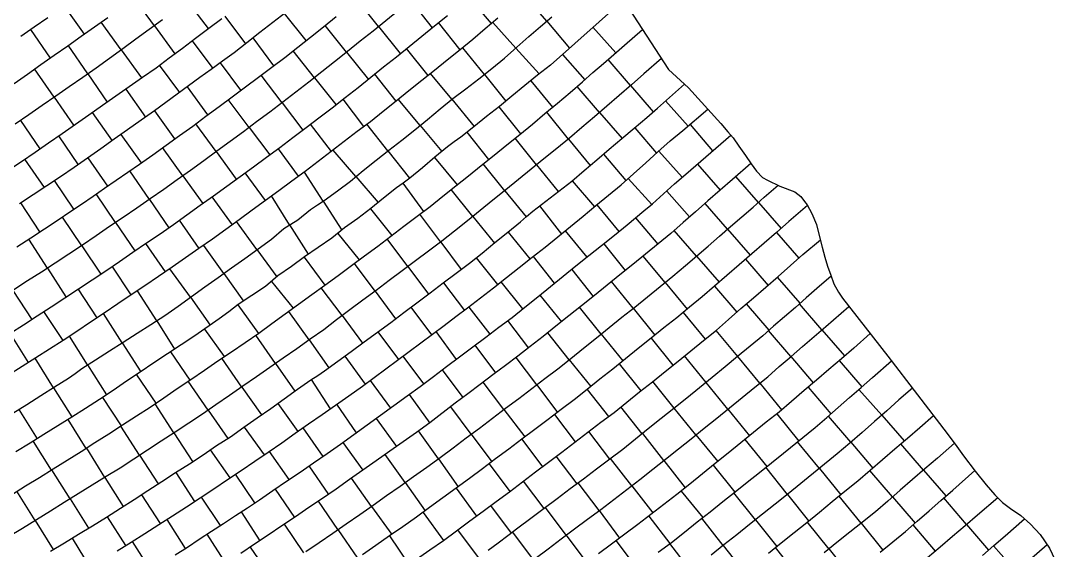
# Model space of a CAD drawing. Extents: x 720124 to 720679, y 1579628 to 1580856.
# Drawn here: x 720460.3 to 720586.7, y 1580206.3 to 1580270.8 of the extents above; entities that cross this region are included whole.
import ezdxf

# ---------------------------------------------------------------- set-up
doc = ezdxf.new("R2010")
doc.units = 0
doc.layers.add('10016_0502_PANTES', color=7, linetype='Continuous')
doc.layers.add('AGROCAD PLL', color=7, linetype='Continuous')
doc.layers.add('GT01-0010016-0502', color=30, linetype='Continuous', lineweight=25)

msp = doc.modelspace()

# ---------------------------------------------------------------- linework, layer by layer
at = {"layer": '10016_0502_PANTES'}
msp.add_lwpolyline([(720530.67, 1580278.16), (720539.29, 1580264.87), (720541.71, 1580262.63), (720545.64, 1580258.28), (720546.51, 1580257.25), (720547.15, 1580256.54), (720547.86, 1580255.51), (720548.66, 1580254.39), (720549.37, 1580253.36), (720550, 1580252.49), (720550.72, 1580251.7), (720551.35, 1580251.38), (720552.86, 1580250.66), (720554.69, 1580249.95), (720555.4, 1580249.39), (720555.88, 1580248.76), (720556.2, 1580248.36), (720556.75, 1580247.33), (720557.31, 1580245.98), (720557.7, 1580244.47), (720558.02, 1580243.2), (720558.34, 1580242.01), (720558.66, 1580240.9), (720559.05, 1580239.79), (720559.45, 1580238.76), (720560.01, 1580237.73), (720560.48, 1580237.01), (720566.03, 1580229.92), (720573.26, 1580220.5), (720574.45, 1580218.91), (720575.25, 1580217.8), (720576.67, 1580215.9), (720578.02, 1580214.23), (720579.06, 1580213.04), (720580.01, 1580212.09), (720580.96, 1580211.37), (720582.23, 1580210.5), (720583.42, 1580209.47), (720584.61, 1580208.2), (720585.72, 1580206.53), (720586.68, 1580204.55)], dxfattribs=at)
at = {"layer": 'AGROCAD PLL', "color": 3, "true_color": 0x00ff00}
for points in [[(720476.6, 1580270.19), (720474.13, 1580273.59)], [(720476.6, 1580270.19), (720474.13, 1580273.59)], [(720480.6, 1580273.19), (720483.16, 1580269.84)], [(720503.94, 1580270.09), (720501.35, 1580273.35)], [(720503.94, 1580270.09), (720501.35, 1580273.35)], [(720507.85, 1580273.21), (720510.45, 1580269.94)], [(720517.71, 1580270.46), (720514.96, 1580273.66)], [(720524.43, 1580270.75), (720521.7, 1580273.95)], [(720465.61, 1580272.59), (720468.04, 1580269.18)], [(720485.2, 1580271.37), (720487.71, 1580267.99)], [(720495.11, 1580268.39), (720492.48, 1580271.7)], [(720461.51, 1580269.72), (720463.88, 1580266.26)], [(720472.56, 1580267.25), (720470.11, 1580270.62)], [(720472.56, 1580267.25), (720470.11, 1580270.62)], [(720476.6, 1580270.19), (720479.08, 1580266.78)], [(720500.03, 1580266.98), (720497.42, 1580270.23)], [(720500.03, 1580266.98), (720497.42, 1580270.23)], [(720503.94, 1580270.09), (720506.56, 1580266.8)], [(720513.88, 1580267.25), (720511.23, 1580270.57)], [(720520.66, 1580267.47), (720517.85, 1580270.58)], [(720530.07, 1580270), (720532.85, 1580266.9)], [(720481.2, 1580268.36), (720483.72, 1580265)], [(720491.16, 1580265.31), (720488.63, 1580268.7)], [(720468.5, 1580264.33), (720466.11, 1580267.82)], [(720468.5, 1580264.33), (720466.11, 1580267.82)], [(720472.56, 1580267.25), (720475.04, 1580263.84)], [(720496.12, 1580263.86), (720493.51, 1580267.12)], [(720496.12, 1580263.86), (720493.51, 1580267.12)], [(720500.03, 1580266.98), (720502.69, 1580263.66)], [(720509.97, 1580264.13), (720507.35, 1580267.44)], [(720516.83, 1580264.25), (720514.22, 1580267.52)], [(720520.66, 1580267.47), (720523.5, 1580264.32)], [(720520.66, 1580267.47), (720523.5, 1580264.32)], [(720487.15, 1580262.33), (720484.66, 1580265.69)], [(720534.66, 1580262.91), (720531.93, 1580266.09)], [(720534.66, 1580262.91), (720531.93, 1580266.09)], [(720464.39, 1580261.49), (720462, 1580264.93)], [(720464.39, 1580261.49), (720462, 1580264.93)], [(720468.5, 1580264.33), (720470.85, 1580260.9)], [(720492.16, 1580260.81), (720489.6, 1580264.16)], [(720492.16, 1580260.81), (720489.6, 1580264.16)], [(720496.12, 1580263.86), (720498.74, 1580260.58)], [(720506.06, 1580261.02), (720503.46, 1580264.29)], [(720516.83, 1580264.25), (720519.43, 1580261.01)], [(720516.83, 1580264.25), (720519.43, 1580261.01)], [(720522.48, 1580263.49), (720525.14, 1580260.26)], [(720473.11, 1580262.48), (720475.51, 1580259.04)], [(720483.13, 1580259.35), (720480.62, 1580262.75)], [(720530.88, 1580259.64), (720528.14, 1580262.8)], [(720530.88, 1580259.64), (720528.14, 1580262.8)], [(720534.66, 1580262.91), (720537.42, 1580259.71)], [(720464.39, 1580261.49), (720466.76, 1580258.06)], [(720488.17, 1580257.8), (720485.6, 1580261.19)], [(720488.17, 1580257.8), (720485.6, 1580261.19)], [(720492.16, 1580260.81), (720494.7, 1580257.48)], [(720502.15, 1580257.91), (720499.62, 1580261.25)], [(720509, 1580258.04), (720506.34, 1580261.24)], [(720469.01, 1580259.62), (720471.44, 1580256.17)], [(720479.09, 1580256.41), (720476.64, 1580259.84)], [(720518.61, 1580260.33), (720521.25, 1580257.03)], [(720527.09, 1580256.39), (720524.43, 1580259.65)], [(720527.09, 1580256.39), (720524.43, 1580259.65)], [(720530.88, 1580259.64), (720533.63, 1580256.47)], [(720460.27, 1580258.65), (720462.63, 1580255.21)], [(720484.13, 1580254.85), (720481.66, 1580258.25)], [(720484.13, 1580254.85), (720481.66, 1580258.25)], [(720498.18, 1580254.87), (720495.62, 1580258.19)], [(720541.92, 1580258.16), (720544.66, 1580254.95)], [(720488.17, 1580257.8), (720490.69, 1580254.46)], [(720514.7, 1580257.22), (720517.34, 1580253.89)], [(720523.2, 1580253.24), (720520.57, 1580256.48)], [(720523.2, 1580253.24), (720520.57, 1580256.48)], [(720527.09, 1580256.39), (720529.71, 1580253.16)], [(720480.08, 1580251.91), (720477.61, 1580255.35)], [(720480.08, 1580251.91), (720477.61, 1580255.35)], [(720484.13, 1580254.85), (720486.58, 1580251.48)], [(720494.19, 1580251.85), (720491.73, 1580255.21)], [(720505.08, 1580254.94), (720507.71, 1580251.6)], [(720505.08, 1580254.94), (720507.71, 1580251.6)], [(720531.34, 1580254.53), (720534.08, 1580251.32)], [(720460.78, 1580253.94), (720463.15, 1580250.48)], [(720470.91, 1580250.66), (720468.54, 1580254.11)], [(720519.31, 1580250.09), (720516.68, 1580253.36)], [(720519.31, 1580250.09), (720516.68, 1580253.36)], [(720523.2, 1580253.24), (720525.83, 1580250.01)], [(720542.81, 1580253.34), (720545.58, 1580250.16)], [(720542.81, 1580253.34), (720545.58, 1580250.16)], [(720476, 1580249.02), (720473.62, 1580252.53)], [(720476, 1580249.02), (720473.62, 1580252.53)], [(720480.08, 1580251.91), (720482.51, 1580248.54)], [(720490.15, 1580248.9), (720487.67, 1580252.27)], [(720497.18, 1580248.81), (720494.89, 1580252.37)], [(720501.17, 1580251.82), (720503.88, 1580248.65)], [(720501.17, 1580251.82), (720503.88, 1580248.65)], [(720550.24, 1580248.67), (720547.49, 1580251.82)], [(720466.78, 1580247.84), (720464.42, 1580251.32)], [(720527.53, 1580251.3), (720530.24, 1580248.12)], [(720471.87, 1580246.21), (720469.5, 1580249.7)], [(720471.87, 1580246.21), (720469.5, 1580249.7)], [(720486.12, 1580245.95), (720483.63, 1580249.35)], [(720515.43, 1580246.95), (720512.77, 1580250.22)], [(720515.43, 1580246.95), (720512.77, 1580250.22)], [(720539.06, 1580250.04), (720541.85, 1580246.89)], [(720462.62, 1580245.07), (720460.32, 1580248.61)], [(720476, 1580249.02), (720478.35, 1580245.56)], [(720497.18, 1580248.81), (720499.45, 1580245.28)], [(720497.18, 1580248.81), (720499.45, 1580245.28)], [(720530.55, 1580248.38), (720533.24, 1580245.12)], [(720546.46, 1580245.4), (720543.73, 1580248.53)], [(720550.24, 1580248.67), (720553.02, 1580245.49)], [(720550.24, 1580248.67), (720553.02, 1580245.49)], [(720467.74, 1580243.39), (720465.38, 1580246.87)], [(720467.74, 1580243.39), (720465.38, 1580246.87)], [(720502.95, 1580247.9), (720505.54, 1580244.63)], [(720511.51, 1580243.84), (720508.97, 1580247.23)], [(720511.51, 1580243.84), (720508.97, 1580247.23)], [(720515.43, 1580246.95), (720518.06, 1580243.71)], [(720535.27, 1580246.78), (720537.97, 1580243.58)], [(720471.87, 1580246.21), (720474.22, 1580242.75)], [(720482.05, 1580243.04), (720479.67, 1580246.49)], [(720489.11, 1580242.93), (720486.63, 1580246.33)], [(720546.46, 1580245.4), (720549.24, 1580242.22)], [(720546.46, 1580245.4), (720549.24, 1580242.22)], [(720463.56, 1580240.65), (720461.28, 1580244.19)], [(720463.56, 1580240.65), (720461.28, 1580244.19)], [(720507.51, 1580240.85), (720504.98, 1580244.21)], [(720507.51, 1580240.85), (720504.98, 1580244.21)], [(720519.72, 1580245.05), (720522.39, 1580241.78)], [(720542.69, 1580242.12), (720539.97, 1580245.26)], [(720467.74, 1580243.39), (720470.08, 1580239.94)], [(720477.94, 1580240.19), (720475.54, 1580243.65)], [(720485.06, 1580240.01), (720482.61, 1580243.43)], [(720511.51, 1580243.84), (720514.02, 1580240.5)], [(720531.38, 1580243.63), (720534.01, 1580240.35)], [(720494.88, 1580242.01), (720497.37, 1580238.58)], [(720515.84, 1580241.91), (720518.45, 1580238.67)], [(720522.78, 1580242.08), (720525.36, 1580238.81)], [(720538.86, 1580238.9), (720536.2, 1580242.12)], [(720542.69, 1580242.12), (720545.44, 1580238.93)], [(720542.69, 1580242.12), (720545.44, 1580238.93)], [(720548.68, 1580241.73), (720551.43, 1580238.56)], [(720463.56, 1580240.65), (720465.82, 1580237.14)], [(720473.79, 1580237.4), (720471.47, 1580240.88)], [(720503.5, 1580237.85), (720500.99, 1580241.23)], [(720503.5, 1580237.85), (720500.99, 1580241.23)], [(720507.51, 1580240.85), (720510.02, 1580237.5)], [(720527.48, 1580240.51), (720530.11, 1580237.22)], [(720555.33, 1580236.39), (720552.55, 1580239.56)], [(720459.35, 1580237.94), (720461.65, 1580234.41)], [(720469.64, 1580234.62), (720467.3, 1580238.12)], [(720490.86, 1580239.03), (720493.54, 1580235.79)], [(720499.49, 1580234.87), (720496.95, 1580238.27)], [(720499.49, 1580234.87), (720496.95, 1580238.27)], [(720503.5, 1580237.85), (720506.01, 1580234.49)], [(720511.86, 1580238.88), (720514.39, 1580235.51)], [(720518.85, 1580238.99), (720521.48, 1580235.69)], [(720534.96, 1580235.77), (720532.34, 1580239.01)], [(720538.86, 1580238.9), (720541.55, 1580235.65)], [(720538.86, 1580238.9), (720541.55, 1580235.65)], [(720544.9, 1580238.46), (720547.63, 1580235.31)], [(720480.99, 1580237.1), (720483.41, 1580233.71)], [(720480.99, 1580237.1), (720483.41, 1580233.71)], [(720523.58, 1580237.37), (720526.22, 1580234.11)], [(720465.48, 1580231.84), (720463.12, 1580235.37)], [(720507.86, 1580235.88), (720510.38, 1580232.53)], [(720514.92, 1580235.91), (720517.49, 1580232.61)], [(720531.07, 1580232.63), (720528.44, 1580235.89)], [(720534.96, 1580235.77), (720537.62, 1580232.47)], [(720534.96, 1580235.77), (720537.62, 1580232.47)], [(720551.56, 1580233.1), (720548.77, 1580236.3)], [(720557.99, 1580233.14), (720555.25, 1580236.31)], [(720472.67, 1580231.56), (720470.39, 1580235.13)], [(720499.49, 1580234.87), (720501.99, 1580231.52)], [(720519.67, 1580234.26), (720522.2, 1580230.91)], [(720541.06, 1580235.25), (720543.76, 1580231.99)], [(720503.86, 1580232.88), (720506.36, 1580229.54)], [(720510.91, 1580232.92), (720513.4, 1580229.54)], [(720527.17, 1580229.5), (720524.55, 1580232.77)], [(720554.21, 1580229.87), (720551.49, 1580233.04)], [(720557.99, 1580233.14), (720560.75, 1580229.95)], [(720557.99, 1580233.14), (720560.75, 1580229.95)], [(720461.26, 1580229.17), (720459.01, 1580232.72)], [(720472.67, 1580231.56), (720474.93, 1580228.02)], [(720472.67, 1580231.56), (720474.93, 1580228.02)], [(720491.37, 1580229.03), (720488.97, 1580232.48)], [(720491.37, 1580229.03), (720488.97, 1580232.48)], [(720531.07, 1580232.63), (720533.71, 1580229.35)], [(720531.07, 1580232.63), (720533.71, 1580229.35)], [(720537.17, 1580232.12), (720539.81, 1580228.82)], [(720478.56, 1580230.46), (720480.91, 1580227)], [(720515.68, 1580231.25), (720518.2, 1580227.89)], [(720464.3, 1580226.09), (720462.05, 1580229.67)], [(720499.82, 1580229.94), (720502.3, 1580226.51)], [(720506.9, 1580229.94), (720509.41, 1580226.54)], [(720523.21, 1580226.44), (720520.71, 1580229.78)], [(720527.17, 1580229.5), (720529.8, 1580226.22)], [(720527.17, 1580229.5), (720529.8, 1580226.22)], [(720533.26, 1580228.99), (720535.92, 1580225.71)], [(720543.86, 1580226.72), (720541.25, 1580229.98)], [(720550.4, 1580226.63), (720547.74, 1580229.9)], [(720554.21, 1580229.87), (720556.93, 1580226.69)], [(720554.21, 1580229.87), (720556.93, 1580226.69)], [(720560.1, 1580229.4), (720562.84, 1580226.19)], [(720511.68, 1580228.25), (720514.2, 1580224.88)], [(720474.41, 1580227.67), (720476.78, 1580224.19)], [(720495.72, 1580227.08), (720498.05, 1580223.53)], [(720502.89, 1580226.95), (720505.38, 1580223.61)], [(720519.22, 1580223.44), (720516.7, 1580226.76)], [(720523.21, 1580226.44), (720525.74, 1580223.08)], [(720523.21, 1580226.44), (720525.74, 1580223.08)], [(720539.96, 1580223.59), (720537.35, 1580226.85)], [(720546.52, 1580223.48), (720543.89, 1580226.74)], [(720550.4, 1580226.63), (720553.06, 1580223.37)], [(720550.4, 1580226.63), (720553.06, 1580223.37)], [(720464.3, 1580226.09), (720466.54, 1580222.52)], [(720464.3, 1580226.09), (720466.54, 1580222.52)], [(720487.27, 1580226.17), (720489.65, 1580222.77)], [(720529.36, 1580225.87), (720531.98, 1580222.57)], [(720565.27, 1580222.73), (720562.5, 1580225.88)], [(720565.27, 1580222.73), (720562.5, 1580225.88)], [(720478.98, 1580220.58), (720476.68, 1580224.12)], [(720478.98, 1580220.58), (720476.68, 1580224.12)], [(720491.64, 1580224.18), (720494.07, 1580220.75)], [(720498.81, 1580224.06), (720501.22, 1580220.59)], [(720460.07, 1580223.43), (720462.31, 1580219.85)], [(720460.07, 1580223.43), (720462.31, 1580219.85)], [(720483.16, 1580223.33), (720485.54, 1580219.88)], [(720515.23, 1580220.42), (720512.73, 1580223.76)], [(720519.22, 1580223.44), (720521.76, 1580220.08)], [(720519.22, 1580223.44), (720521.76, 1580220.08)], [(720525.4, 1580222.82), (720527.9, 1580219.48)], [(720536.06, 1580220.46), (720533.46, 1580223.74)], [(720542.63, 1580220.34), (720539.97, 1580223.6)], [(720546.52, 1580223.48), (720549.15, 1580220.21)], [(720546.52, 1580223.48), (720549.15, 1580220.21)], [(720552.5, 1580222.91), (720555.15, 1580219.59)], [(720565.27, 1580222.73), (720568.01, 1580219.61)], [(720466.04, 1580222.2), (720468.26, 1580218.67)], [(720474.79, 1580217.85), (720472.5, 1580221.4)], [(720474.79, 1580217.85), (720472.5, 1580221.4)], [(720503.62, 1580222.33), (720506.1, 1580218.91)], [(720561.5, 1580219.44), (720558.78, 1580222.63)], [(720561.5, 1580219.44), (720558.78, 1580222.63)], [(720478.98, 1580220.58), (720481.26, 1580217.08)], [(720487.56, 1580221.29), (720489.97, 1580217.89)], [(720494.71, 1580221.19), (720497.13, 1580217.71)], [(720511.23, 1580217.42), (720508.82, 1580220.82)], [(720515.23, 1580220.42), (720517.74, 1580217.07)], [(720515.23, 1580220.42), (720517.74, 1580217.07)], [(720532.13, 1580217.38), (720529.58, 1580220.75)], [(720538.72, 1580217.22), (720536.14, 1580220.52)], [(720542.63, 1580220.34), (720545.28, 1580217.08)], [(720542.63, 1580220.34), (720545.28, 1580217.08)], [(720499.58, 1580219.39), (720502.03, 1580216.04)], [(720499.58, 1580219.39), (720502.03, 1580216.04)], [(720521.4, 1580219.81), (720523.92, 1580216.46)], [(720548.6, 1580219.77), (720551.26, 1580216.47)], [(720557.67, 1580216.23), (720555.01, 1580219.48)], [(720557.67, 1580216.23), (720555.01, 1580219.48)], [(720570.36, 1580216.04), (720567.59, 1580219.24)], [(720570.36, 1580216.04), (720567.59, 1580219.24)], [(720470.58, 1580215.16), (720468.36, 1580218.73)], [(720470.58, 1580215.16), (720468.36, 1580218.73)], [(720474.79, 1580217.85), (720477.05, 1580214.36)], [(720483.41, 1580218.51), (720485.79, 1580215.09)], [(720490.61, 1580218.32), (720493.01, 1580214.89)], [(720507.16, 1580214.52), (720504.73, 1580217.95)], [(720528.13, 1580214.38), (720525.6, 1580217.74)], [(720495.45, 1580216.56), (720497.83, 1580213.09)], [(720511.23, 1580217.42), (720513.64, 1580214.02)], [(720511.23, 1580217.42), (720513.64, 1580214.02)], [(720517.4, 1580216.81), (720519.94, 1580213.44)], [(720534.79, 1580214.13), (720532.2, 1580217.44)], [(720538.72, 1580217.22), (720541.32, 1580213.89)], [(720538.72, 1580217.22), (720541.32, 1580213.89)], [(720544.71, 1580216.63), (720547.35, 1580213.36)], [(720553.79, 1580213.08), (720551.16, 1580216.39)], [(720553.79, 1580213.08), (720551.16, 1580216.39)], [(720466.33, 1580212.53), (720464.11, 1580216.09)], [(720466.33, 1580212.53), (720464.11, 1580216.09)], [(720470.58, 1580215.16), (720472.79, 1580211.61)], [(720479.23, 1580215.77), (720481.5, 1580212.21)], [(720486.46, 1580215.54), (720488.82, 1580212.04)], [(720503.08, 1580211.63), (720500.63, 1580215.06)], [(720566.58, 1580212.78), (720563.81, 1580215.98)], [(720566.58, 1580212.78), (720563.81, 1580215.98)], [(720570.36, 1580216.04), (720573.1, 1580212.89)], [(720507.16, 1580214.52), (720509.6, 1580211.07)], [(720507.16, 1580214.52), (720509.6, 1580211.07)], [(720513.39, 1580213.83), (720515.87, 1580210.45)], [(720524.13, 1580211.37), (720521.62, 1580214.71)], [(720530.81, 1580211.11), (720528.27, 1580214.48)], [(720534.79, 1580214.13), (720537.37, 1580210.82)], [(720534.79, 1580214.13), (720537.37, 1580210.82)], [(720462.08, 1580209.9), (720459.85, 1580213.47)], [(720462.08, 1580209.9), (720459.85, 1580213.47)], [(720466.33, 1580212.53), (720468.55, 1580208.95)], [(720475.03, 1580213.05), (720477.32, 1580209.53)], [(720482.31, 1580212.76), (720484.62, 1580209.29)], [(720491.33, 1580213.73), (720493.69, 1580210.28)], [(720540.82, 1580213.49), (720543.45, 1580210.26)], [(720549.87, 1580209.97), (720547.23, 1580213.26)], [(720549.87, 1580209.97), (720547.23, 1580213.26)], [(720566.58, 1580212.78), (720569.34, 1580209.59)], [(720498.97, 1580208.79), (720496.6, 1580212.24)], [(720503.08, 1580211.63), (720505.53, 1580208.21)], [(720503.08, 1580211.63), (720505.53, 1580208.21)], [(720520.13, 1580208.37), (720517.62, 1580211.73)], [(720526.8, 1580208.11), (720524.27, 1580211.48)], [(720470.83, 1580210.34), (720473.09, 1580206.85)], [(720478.12, 1580210.03), (720480.35, 1580206.5)], [(720487.17, 1580210.96), (720489.47, 1580207.44)], [(720509.35, 1580210.88), (720511.84, 1580207.48)], [(720509.35, 1580210.88), (720511.84, 1580207.48)], [(720530.81, 1580211.11), (720533.32, 1580207.75)], [(720530.81, 1580211.11), (720533.32, 1580207.75)], [(720536.87, 1580210.43), (720539.44, 1580207.09)], [(720545.96, 1580206.86), (720543.36, 1580210.19)], [(720545.96, 1580206.86), (720543.36, 1580210.19)], [(720462.08, 1580209.9), (720464.28, 1580206.36)], [(720494.84, 1580205.97), (720492.45, 1580209.45)], [(720498.97, 1580208.79), (720501.35, 1580205.3)], [(720498.97, 1580208.79), (720501.35, 1580205.3)], [(720516.12, 1580205.38), (720513.61, 1580208.78)], [(720549.87, 1580209.97), (720552.47, 1580206.73)], [(720558.85, 1580206.43), (720556.2, 1580209.74)], [(720558.85, 1580206.43), (720556.2, 1580209.74)], [(720562.75, 1580209.57), (720565.39, 1580206.29)], [(720571.82, 1580206.18), (720569.1, 1580209.38)], [(720571.82, 1580206.18), (720569.1, 1580209.38)], [(720466.56, 1580207.74), (720468.78, 1580204.12)], [(720505.25, 1580208.02), (720507.63, 1580204.55)], [(720522.81, 1580205.1), (720520.29, 1580208.48)], [(720526.8, 1580208.11), (720529.32, 1580204.76)], [(720526.8, 1580208.11), (720529.32, 1580204.76)], [(720473.89, 1580207.36), (720476.15, 1580203.79)], [(720532.88, 1580207.42), (720535.4, 1580204.06)], [(720542.01, 1580203.79), (720539.46, 1580207.11)], [(720542.01, 1580203.79), (720539.46, 1580207.11)], [(720545.96, 1580206.86), (720548.54, 1580203.56)], [(720554.96, 1580203.29), (720552.31, 1580206.6)], [(720554.96, 1580203.29), (720552.31, 1580206.6)], [(720558.85, 1580206.43), (720561.48, 1580203.15)], [(720581.69, 1580203.66), (720578.91, 1580206.82)]]:
    msp.add_lwpolyline(points, dxfattribs=at)
at = {"layer": 'AGROCAD PLL', "color": 1, "true_color": 0xff0000}
for points in [[(720524.43, 1580270.75), (720527.23, 1580267.46)], [(720524.43, 1580270.75), (720527.23, 1580267.46)], [(720512.85, 1580261.23), (720515.59, 1580257.92)], [(720512.85, 1580261.23), (720515.59, 1580257.92)], [(720464.9, 1580256.77), (720467.33, 1580253.26)], [(720475.03, 1580253.49), (720472.56, 1580256.96)], [(720501.17, 1580251.82), (720498.41, 1580255.05)], [(720538.11, 1580254.92), (720540.96, 1580251.73)], [(720510.77, 1580254.13), (720513.51, 1580250.81)], [(720506.88, 1580250.99), (720509.41, 1580247.56)], [(720534.38, 1580251.59), (720537.23, 1580248.43)], [(720523.56, 1580248.26), (720526.22, 1580244.8)], [(720493.09, 1580245.94), (720495.36, 1580242.34)], [(720493.09, 1580245.94), (720495.36, 1580242.34)], [(720480.99, 1580237.1), (720478.5, 1580240.58)], [(720476.89, 1580234.24), (720474.56, 1580237.91)], [(720486.77, 1580236.17), (720489.31, 1580232.71)], [(720486.77, 1580236.17), (720489.31, 1580232.71)], [(720495.47, 1580231.9), (720493, 1580235.39)], [(720495.47, 1580231.9), (720493, 1580235.39)], [(720487.27, 1580226.17), (720484.83, 1580229.67)], [(720487.27, 1580226.17), (720484.83, 1580229.67)], [(720468.45, 1580228.88), (720470.77, 1580225.22)], [(720468.45, 1580228.88), (720470.77, 1580225.22)], [(720483.16, 1580223.33), (720480.72, 1580226.87)], [(720483.16, 1580223.33), (720480.72, 1580226.87)], [(720507.66, 1580225.27), (720510.18, 1580221.78)], [(720556.3, 1580226.15), (720559.09, 1580222.9)], [(720562.75, 1580209.57), (720560.08, 1580212.88)], [(720562.75, 1580209.57), (720560.08, 1580212.88)], [(720575.63, 1580209.42), (720572.86, 1580212.68)], [(720575.63, 1580209.42), (720572.86, 1580212.68)], [(720482.99, 1580208.22), (720485.31, 1580204.64)], [(720490.71, 1580203.15), (720488.3, 1580206.66)]]:
    msp.add_lwpolyline(points, dxfattribs=at)
at = {"layer": 'AGROCAD PLL', "color": 5, "true_color": 0x0000ff}
for points in [[(720526.34, 1580266.67), (720529.08, 1580263.61)], [(720477.2, 1580265.37), (720479.67, 1580262.06)], [(720512.85, 1580261.23), (720510.26, 1580264.36)], [(720538.93, 1580261.04), (720541.68, 1580257.97)], [(720505.08, 1580254.94), (720502.52, 1580258.19)], [(720509, 1580258.04), (720511.65, 1580254.86)], [(720509, 1580258.04), (720511.65, 1580254.86)], [(720535.16, 1580257.77), (720537.8, 1580254.65)], [(720493.09, 1580245.94), (720490.89, 1580249.45)], [(720519.31, 1580250.09), (720521.91, 1580246.89)], [(720498.96, 1580244.89), (720501.56, 1580241.66)], [(720526.7, 1580245.2), (720529.32, 1580241.99)], [(720552.46, 1580245), (720555.18, 1580241.89)], [(720489.11, 1580242.93), (720491.55, 1580239.6)], [(720489.11, 1580242.93), (720491.55, 1580239.6)], [(720485.06, 1580240.01), (720487.46, 1580236.64)], [(720485.06, 1580240.01), (720487.46, 1580236.64)], [(720476.89, 1580234.24), (720479.07, 1580230.8)], [(720476.89, 1580234.24), (720479.07, 1580230.8)], [(720482.72, 1580233.22), (720485.12, 1580229.87)], [(720547.73, 1580229.89), (720545.11, 1580233.06)], [(720468.45, 1580228.88), (720466.24, 1580232.35)], [(720495.47, 1580231.9), (720497.86, 1580228.52)], [(720491.37, 1580229.03), (720493.72, 1580225.66)], [(720470.26, 1580224.88), (720472.57, 1580221.45)], [(720461.81, 1580219.54), (720464.01, 1580216.03)], [(720561.5, 1580219.44), (720564.18, 1580216.3)], [(720557.67, 1580216.23), (720560.28, 1580213.05)], [(720553.79, 1580213.08), (720556.35, 1580209.85)], [(720575.63, 1580209.42), (720578.3, 1580206.29)]]:
    msp.add_lwpolyline(points, dxfattribs=at)
at = {"layer": 'GT01-0010016-0502'}
for points in [[(720533.8, 1580273.33), (720524.89, 1580265.37), (720523.3, 1580264.16), (720521.75, 1580262.9), (720520.2, 1580261.63), (720518.66, 1580260.37), (720517.09, 1580259.12), (720515.53, 1580257.87), (720513.96, 1580256.63), (720513.16, 1580256.04), (720512.35, 1580255.43), (720510.81, 1580254.17), (720509.27, 1580252.89), (720507.73, 1580251.62), (720506.92, 1580251.02), (720506.12, 1580250.43), (720504.55, 1580249.19), (720502.99, 1580247.94), (720501.42, 1580246.69), (720500.61, 1580246.12), (720499.78, 1580245.55), (720498.23, 1580244.3), (720496.58, 1580243.16), (720494.92, 1580242.04), (720493.3, 1580240.87), (720491.67, 1580239.7), (720490.13, 1580238.43), (720488.48, 1580237.32), (720486.82, 1580236.21), (720485.66, 1580235.35), (720484.5, 1580234.49), (720481.55, 1580232.39), (720479.85, 1580231.33), (720478.2, 1580230.21), (720476.54, 1580229.1), (720474.88, 1580227.99), (720473.22, 1580226.87), (720471.56, 1580225.76), (720469.9, 1580224.64), (720468.2, 1580223.57), (720466.52, 1580222.5), (720464.82, 1580221.44), (720463.14, 1580220.37), (720461.44, 1580219.31), (720459.73, 1580218.27)], [(720506.38, 1580272.05), (720504.83, 1580270.79), (720503.26, 1580269.55), (720501.7, 1580268.3), (720500.13, 1580267.06), (720498.57, 1580265.8), (720497, 1580264.56), (720495.44, 1580263.31), (720493.85, 1580262.1), (720492.25, 1580260.89), (720490.67, 1580259.68), (720489.07, 1580258.48), (720487.47, 1580257.27), (720485.85, 1580256.1), (720484.23, 1580254.92), (720482.61, 1580253.74), (720480.99, 1580252.57), (720479.38, 1580251.4), (720477.76, 1580250.23), (720476.1, 1580249.09), (720474.45, 1580247.97), (720472.8, 1580246.84), (720471.15, 1580245.72), (720469.5, 1580244.6), (720467.84, 1580243.46), (720466.19, 1580242.34), (720464.51, 1580241.26), (720462.83, 1580240.18), (720461.15, 1580239.09), (720459.46, 1580238.01)], [(720458.75, 1580252.54), (720460.39, 1580253.67), (720462.05, 1580254.8), (720463.69, 1580255.93), (720465.34, 1580257.08), (720466.98, 1580258.21), (720468.62, 1580259.34), (720470.26, 1580260.5), (720471.9, 1580261.64), (720473.54, 1580262.78), (720475.17, 1580263.94), (720476.82, 1580265.08), (720478.41, 1580266.28), (720480.02, 1580267.48), (720481.62, 1580268.67), (720483.22, 1580269.88), (720484.81, 1580271.08)], [(720518.47, 1580271.11), (720516.94, 1580269.8), (720515.43, 1580268.5), (720513.87, 1580267.24), (720512.3, 1580266), (720510.75, 1580264.75), (720509.19, 1580263.51), (720507.62, 1580262.25), (720506.06, 1580261.01), (720504.5, 1580259.76), (720502.94, 1580258.5), (720501.34, 1580257.29), (720499.75, 1580256.09), (720498.17, 1580254.87), (720496.58, 1580253.66), (720494.98, 1580252.44), (720493.37, 1580251.26), (720491.76, 1580250.08), (720490.15, 1580248.9), (720488.53, 1580247.72), (720486.92, 1580246.54), (720485.3, 1580245.36), (720483.69, 1580244.18), (720482.04, 1580243.04), (720480.4, 1580241.9), (720478.76, 1580240.76), (720477.12, 1580239.62), (720475.45, 1580238.51), (720473.79, 1580237.4), (720472.13, 1580236.29), (720470.46, 1580235.18), (720468.8, 1580234.07), (720467.14, 1580232.95), (720465.47, 1580231.84), (720463.81, 1580230.78), (720462.14, 1580229.73), (720460.47, 1580228.67), (720458.8, 1580227.6)], [(720458.96, 1580232.69), (720460.65, 1580233.75), (720462.33, 1580234.85), (720464, 1580235.95), (720465.68, 1580237.05), (720467.35, 1580238.15), (720469.01, 1580239.24), (720470.69, 1580240.34), (720472.34, 1580241.47), (720473.99, 1580242.59), (720475.64, 1580243.72), (720477.3, 1580244.84), (720478.95, 1580245.96), (720480.57, 1580247.14), (720482.2, 1580248.32), (720483.82, 1580249.48), (720485.44, 1580250.66), (720487.06, 1580251.82), (720488.68, 1580253), (720490.29, 1580254.18), (720491.91, 1580255.34), (720493.5, 1580256.56), (720495.09, 1580257.78), (720496.67, 1580258.99), (720498.26, 1580260.21), (720499.85, 1580261.43), (720501.43, 1580262.65), (720502.99, 1580263.91), (720504.54, 1580265.17), (720506.1, 1580266.42), (720507.65, 1580267.68), (720509.21, 1580268.94), (720510.77, 1580270.19), (720512.32, 1580271.46)], [(720459.36, 1580222.98), (720461.05, 1580224.05), (720462.74, 1580225.12), (720464.43, 1580226.18), (720466.13, 1580227.25), (720466.93, 1580227.83), (720467.74, 1580228.42), (720469.43, 1580229.5), (720471.12, 1580230.57), (720472.8, 1580231.65), (720474.49, 1580232.72), (720476.17, 1580233.79), (720477.87, 1580234.87), (720479.49, 1580236.03), (720481.12, 1580237.2), (720482.75, 1580238.36), (720484.37, 1580239.52), (720486, 1580240.68), (720487.63, 1580241.85), (720489.24, 1580243.02), (720490.86, 1580244.2), (720492.38, 1580245.5), (720494.07, 1580246.56), (720495.63, 1580247.8), (720496.48, 1580248.35), (720497.31, 1580248.89), (720498.92, 1580250.08), (720500.53, 1580251.27), (720502.05, 1580252.56), (720503.63, 1580253.8), (720505.2, 1580255.04), (720506.78, 1580256.27), (720508.35, 1580257.5), (720509.89, 1580258.78), (720511.43, 1580260.05), (720512.97, 1580261.33), (720514.57, 1580262.52), (720516.17, 1580263.72), (720517.73, 1580264.98), (720519.29, 1580266.23), (720520.77, 1580267.57), (720522.26, 1580268.9), (720523.67, 1580270.1), (720525.07, 1580271.29)], [(720459.49, 1580263.17), (720461.13, 1580264.31), (720462.76, 1580265.47), (720464.4, 1580266.62), (720466.03, 1580267.76), (720467.67, 1580268.92), (720469.3, 1580270.06), (720470.94, 1580271.21)], [(720477.6, 1580270.91), (720475.98, 1580269.73), (720474.36, 1580268.56), (720472.74, 1580267.38), (720471.12, 1580266.2), (720469.51, 1580265.03), (720467.86, 1580263.89), (720466.22, 1580262.75), (720464.58, 1580261.62), (720462.92, 1580260.48), (720461.28, 1580259.34), (720459.63, 1580258.21)], [(720459.85, 1580243.26), (720461.52, 1580244.35), (720463.2, 1580245.44), (720464.88, 1580246.53), (720466.29, 1580247.5), (720467.7, 1580248.47), (720469.12, 1580249.44), (720470.53, 1580250.41), (720471.95, 1580251.38), (720473.36, 1580252.34), (720474.77, 1580253.31), (720476.4, 1580254.47), (720478.02, 1580255.64), (720479.65, 1580256.8), (720481.28, 1580257.97), (720482.88, 1580259.17), (720484.49, 1580260.36), (720486.1, 1580261.55), (720487.69, 1580262.74), (720489.3, 1580263.94), (720490.91, 1580265.13), (720492.51, 1580266.32), (720494.07, 1580267.57), (720495.64, 1580268.81), (720497.2, 1580270.06), (720498.78, 1580271.3)], [(720492.62, 1580271.82), (720491.05, 1580270.58), (720489.47, 1580269.35), (720487.88, 1580268.12), (720486.31, 1580266.89), (720484.92, 1580265.88), (720483.54, 1580264.87), (720482.16, 1580263.87), (720480.76, 1580262.86), (720479.38, 1580261.85), (720478, 1580260.84), (720476.61, 1580259.82), (720474.98, 1580258.67), (720473.34, 1580257.51), (720471.71, 1580256.36), (720470.08, 1580255.2), (720468.45, 1580254.05), (720466.82, 1580252.9), (720465.15, 1580251.8), (720463.47, 1580250.7), (720461.81, 1580249.6), (720460.14, 1580248.49)], [(720463.6, 1580271.15), (720461.95, 1580270.02), (720460.3, 1580268.89)], [(720459.18, 1580213.05), (720460.87, 1580214.11), (720462.58, 1580215.15), (720464.28, 1580216.2), (720465.98, 1580217.25), (720467.69, 1580218.3), (720469.36, 1580219.39), (720471.05, 1580220.47), (720472.73, 1580221.55), (720474.41, 1580222.64), (720476.09, 1580223.72), (720477.74, 1580224.85), (720479.39, 1580225.97), (720481.05, 1580227.09), (720482.7, 1580228.22), (720484.35, 1580229.35), (720486.01, 1580230.47), (720487.67, 1580231.6), (720489.32, 1580232.72), (720490.94, 1580233.9), (720492.56, 1580235.07), (720494.17, 1580236.25), (720495.78, 1580237.43), (720497.4, 1580238.6), (720499.02, 1580239.77), (720500.63, 1580240.96), (720502.23, 1580242.16), (720503.84, 1580243.35), (720505.44, 1580244.55), (720507.03, 1580245.76), (720508.63, 1580246.97), (720510.22, 1580248.18), (720511.78, 1580249.43), (720513.34, 1580250.67), (720514.9, 1580251.92), (720516.45, 1580253.18), (720518.02, 1580254.43), (720519.58, 1580255.68), (720521.14, 1580256.94), (720522.7, 1580258.18), (720524.22, 1580259.48), (720525.74, 1580260.77), (720527.28, 1580262.07), (720528.8, 1580263.36), (720530.07, 1580264.48), (720531.35, 1580265.58), (720532.62, 1580266.7), (720533.9, 1580267.81), (720536.12, 1580269.75)], [(720538.42, 1580266.22), (720536.29, 1580264.32), (720534.78, 1580263.01), (720533.26, 1580261.7), (720531.75, 1580260.4), (720530.24, 1580259.09), (720528.72, 1580257.79), (720527.21, 1580256.48), (720525.65, 1580255.22), (720524.1, 1580253.96), (720522.55, 1580252.7), (720520.99, 1580251.45), (720519.44, 1580250.19), (720517.87, 1580248.93), (720516.32, 1580247.68), (720514.77, 1580246.41), (720513.2, 1580245.17), (720511.64, 1580243.93), (720510.04, 1580242.73), (720508.43, 1580241.54), (720506.83, 1580240.34), (720505.22, 1580239.15), (720503.63, 1580237.95), (720502.02, 1580236.75), (720500.42, 1580235.56), (720498.81, 1580234.36), (720497.24, 1580233.13), (720495.6, 1580231.99), (720493.96, 1580230.84), (720492.32, 1580229.69), (720490.68, 1580228.55), (720489.04, 1580227.41), (720487.4, 1580226.26), (720485.76, 1580225.12), (720484.11, 1580223.99), (720482.47, 1580222.85), (720480.79, 1580221.77), (720479.12, 1580220.67), (720477.44, 1580219.58), (720475.77, 1580218.48), (720474.08, 1580217.39), (720472.41, 1580216.3), (720470.71, 1580215.25), (720469.02, 1580214.19), (720467.31, 1580213.14), (720465.62, 1580212.08), (720463.92, 1580211.03), (720462.21, 1580209.98), (720460.52, 1580208.93), (720458.8, 1580207.91)], [(720463.95, 1580206.16), (720465.66, 1580207.19), (720467.37, 1580208.24), (720469.07, 1580209.27), (720470.78, 1580210.31), (720472.46, 1580211.4), (720474.15, 1580212.48), (720475.82, 1580213.57), (720477.51, 1580214.65), (720479.18, 1580215.74), (720480.87, 1580216.82), (720482.54, 1580217.91), (720484.18, 1580219.05), (720485.89, 1580220.1), (720487.52, 1580221.26), (720489.15, 1580222.42), (720490.78, 1580223.57), (720492.41, 1580224.72), (720494.04, 1580225.89), (720495.67, 1580227.04), (720496.51, 1580227.59), (720497.34, 1580228.14), (720498.96, 1580229.32), (720500.58, 1580230.5), (720502.19, 1580231.67), (720503.81, 1580232.85), (720505.41, 1580234.05), (720507.02, 1580235.24), (720508.61, 1580236.44), (720510.21, 1580237.64), (720511.81, 1580238.85), (720513.41, 1580240.05), (720515.02, 1580241.25), (720516.57, 1580242.5), (720518.12, 1580243.76), (720519.68, 1580245.02), (720521.23, 1580246.28), (720521.97, 1580246.94), (720522.72, 1580247.61), (720524.31, 1580248.83), (720525.89, 1580250.05), (720527.48, 1580251.26), (720529, 1580252.56), (720530.53, 1580253.84), (720532.05, 1580255.14), (720533.59, 1580256.44), (720535.11, 1580257.72), (720536.64, 1580259.02), (720537.93, 1580260.15), (720541.21, 1580263.09)], [(720472.07, 1580206.21), (720473.76, 1580207.27), (720475.45, 1580208.34), (720477.14, 1580209.42), (720478.83, 1580210.48), (720480.51, 1580211.55), (720482.18, 1580212.67), (720483.84, 1580213.78), (720485.5, 1580214.89), (720487.17, 1580216.01), (720488.83, 1580217.12), (720490.48, 1580218.23), (720492.12, 1580219.38), (720493.76, 1580220.53), (720495.41, 1580221.67), (720497.04, 1580222.82), (720498.68, 1580223.97), (720500.32, 1580225.11), (720501.96, 1580226.26), (720503.39, 1580227.32), (720504.81, 1580228.39), (720506.24, 1580229.45), (720507.66, 1580230.5), (720509.09, 1580231.57), (720510.52, 1580232.63), (720511.94, 1580233.68), (720513.37, 1580234.75), (720514.79, 1580235.81), (720516.37, 1580237.04), (720517.94, 1580238.27), (720519.51, 1580239.52), (720521.09, 1580240.75), (720522.66, 1580241.99), (720524.23, 1580243.22), (720525.8, 1580244.46), (720527.34, 1580245.73), (720528.89, 1580247), (720530.43, 1580248.28), (720531.97, 1580249.55), (720533.52, 1580250.82), (720535, 1580252.16), (720536.5, 1580253.49), (720537.99, 1580254.82), (720539.48, 1580256.15), (720541.03, 1580257.41), (720544.08, 1580260.01)], [(720479.15, 1580205.72), (720480.62, 1580206.67), (720482.08, 1580207.63), (720483.55, 1580208.59), (720485.01, 1580209.55), (720486.48, 1580210.51), (720487.94, 1580211.46), (720489.41, 1580212.42), (720491.05, 1580213.55), (720492.7, 1580214.68), (720494.36, 1580215.81), (720496.01, 1580216.94), (720497.66, 1580218.07), (720499.31, 1580219.2), (720500.92, 1580220.37), (720502.54, 1580221.55), (720504.16, 1580222.72), (720505.78, 1580223.9), (720507.4, 1580225.08), (720509.02, 1580226.24), (720510.62, 1580227.45), (720512.21, 1580228.65), (720513.81, 1580229.85), (720515.42, 1580231.06), (720517.02, 1580232.26), (720518.61, 1580233.45), (720520.21, 1580234.66), (720521.76, 1580235.92), (720523.33, 1580237.17), (720524.88, 1580238.42), (720526.44, 1580239.68), (720528, 1580240.93), (720529.56, 1580242.18), (720531.12, 1580243.42), (720532.69, 1580244.68), (720534.25, 1580245.92), (720535.27, 1580246.78), (720536.29, 1580247.64), (720537.31, 1580248.49), (720538.67, 1580249.7), (720540.03, 1580250.91), (720541.39, 1580252.11), (720546.86, 1580256.86)], [(720549.33, 1580253.42), (720547.09, 1580251.47), (720545.58, 1580250.16), (720544.08, 1580248.84), (720542.57, 1580247.52), (720541.07, 1580246.21), (720539.56, 1580244.89), (720538.02, 1580243.62), (720536.47, 1580242.34), (720534.93, 1580241.08), (720533.36, 1580239.83), (720531.8, 1580238.58), (720530.25, 1580237.33), (720528.68, 1580236.08), (720527.12, 1580234.83), (720525.56, 1580233.58), (720524, 1580232.33), (720522.43, 1580231.09), (720520.91, 1580229.93), (720519.39, 1580228.79), (720517.86, 1580227.64), (720516.33, 1580226.48), (720514.81, 1580225.34), (720513.29, 1580224.19), (720510.2, 1580221.79), (720508.56, 1580220.64), (720506.93, 1580219.48), (720505.29, 1580218.34), (720503.66, 1580217.19), (720502.02, 1580216.03), (720500.39, 1580214.89), (720498.75, 1580213.73), (720497.11, 1580212.59), (720495.45, 1580211.47), (720493.79, 1580210.35), (720492.14, 1580209.24), (720490.47, 1580208.12), (720488.82, 1580207.01), (720487.16, 1580205.89)], [(720495.05, 1580206.11), (720496.7, 1580207.24), (720498.35, 1580208.36), (720500, 1580209.5), (720501.65, 1580210.62), (720503.28, 1580211.78), (720504.91, 1580212.94), (720506.55, 1580214.09), (720508.18, 1580215.25), (720509.81, 1580216.41), (720511.44, 1580217.57), (720513.03, 1580218.76), (720514.63, 1580219.97), (720516.23, 1580221.17), (720517.83, 1580222.38), (720519.42, 1580223.59), (720521.02, 1580224.79), (720522.62, 1580226), (720524.22, 1580227.2), (720525.8, 1580228.4), (720527.37, 1580229.66), (720528.92, 1580230.91), (720530.49, 1580232.16), (720532.04, 1580233.42), (720533.6, 1580234.67), (720535.16, 1580235.92), (720536.72, 1580237.17), (720538.28, 1580238.42), (720539.82, 1580239.69), (720541.36, 1580240.97), (720542.73, 1580242.15), (720544.1, 1580243.35), (720545.48, 1580244.54), (720546.85, 1580245.73), (720548.22, 1580246.92), (720549.59, 1580248.1), (720550.96, 1580249.3), (720552.65, 1580250.76)], [(720556.24, 1580248.28), (720553.96, 1580246.32), (720552.45, 1580245), (720550.93, 1580243.69), (720549.42, 1580242.38), (720547.91, 1580241.07), (720546.4, 1580239.76), (720544.89, 1580238.46), (720543.38, 1580237.15), (720541.83, 1580235.88), (720540.29, 1580234.61), (720538.73, 1580233.37), (720537.17, 1580232.11), (720535.6, 1580230.86), (720534.04, 1580229.62), (720532.48, 1580228.36), (720530.92, 1580227.11), (720529.35, 1580225.87), (720527.79, 1580224.61), (720526.19, 1580223.42), (720524.59, 1580222.22), (720523, 1580221.01), (720521.4, 1580219.81), (720519.8, 1580218.61), (720518.2, 1580217.41), (720516.6, 1580216.21), (720515, 1580215.01), (720513.39, 1580213.83), (720511.77, 1580212.65), (720510.15, 1580211.47), (720508.54, 1580210.29), (720506.9, 1580209.15), (720505.25, 1580208.02), (720503.61, 1580206.87), (720501.97, 1580205.73)], [(720508.56, 1580205.19), (720510.2, 1580206.33), (720511.84, 1580207.48), (720513.45, 1580208.66), (720515.05, 1580209.85), (720516.67, 1580211.04), (720518.28, 1580212.21), (720519.89, 1580213.4), (720521.49, 1580214.61), (720523.07, 1580215.82), (720524.67, 1580217.03), (720526.26, 1580218.24), (720527.86, 1580219.45), (720529.45, 1580220.66), (720531.04, 1580221.87), (720532.64, 1580223.07), (720534.19, 1580224.33), (720535.76, 1580225.58), (720537.32, 1580226.82), (720538.89, 1580228.08), (720540.44, 1580229.33), (720542, 1580230.57), (720543.56, 1580231.83), (720545.12, 1580233.08), (720546.61, 1580234.41), (720548.11, 1580235.74), (720549.63, 1580237.04), (720551.16, 1580238.32), (720552.65, 1580239.65), (720554.15, 1580240.97), (720555.65, 1580242.3), (720557.8, 1580244.11)], [(720559.1, 1580239.68), (720557.38, 1580238.18), (720556.06, 1580237.03), (720554.75, 1580235.87), (720553.42, 1580234.72), (720552.1, 1580233.57), (720550.78, 1580232.42), (720549.24, 1580231.15), (720547.7, 1580229.87), (720546.17, 1580228.61), (720544.62, 1580227.33), (720543.06, 1580226.08), (720541.5, 1580224.82), (720539.94, 1580223.57), (720538.38, 1580222.32), (720536.82, 1580221.06), (720535.26, 1580219.82), (720533.7, 1580218.57), (720532.11, 1580217.36), (720530.51, 1580216.16), (720528.91, 1580214.96), (720527.3, 1580213.75), (720525.7, 1580212.56), (720524.11, 1580211.36), (720522.51, 1580210.16), (720520.91, 1580208.95), (720519.71, 1580208.05), (720518.51, 1580207.16), (720517.31, 1580206.26)], [(720523.02, 1580205.26), (720524.61, 1580206.47), (720526.21, 1580207.67), (720527.81, 1580208.87), (720529.42, 1580210.07), (720531.02, 1580211.26), (720532.61, 1580212.46), (720534.21, 1580213.67), (720535.79, 1580214.9), (720537.35, 1580216.14), (720538.93, 1580217.38), (720540.5, 1580218.62), (720542.06, 1580219.87), (720543.61, 1580221.14), (720545.16, 1580222.39), (720546.72, 1580223.64), (720548.27, 1580224.91), (720549.82, 1580226.16), (720551.38, 1580227.42), (720552.79, 1580228.65), (720554.22, 1580229.87), (720555.63, 1580231.1), (720557.04, 1580232.33), (720558.47, 1580233.56), (720561.28, 1580236)], [(720563.87, 1580232.69), (720561.88, 1580230.91), (720560.36, 1580229.62), (720558.84, 1580228.32), (720557.32, 1580227.02), (720555.81, 1580225.73), (720554.29, 1580224.42), (720552.77, 1580223.12), (720551.2, 1580221.87), (720549.65, 1580220.61), (720548.09, 1580219.36), (720546.54, 1580218.1), (720544.98, 1580216.84), (720543.42, 1580215.59), (720541.87, 1580214.34), (720540.31, 1580213.07), (720538.73, 1580211.86), (720537.14, 1580210.64), (720535.55, 1580209.42), (720533.95, 1580208.22), (720532.35, 1580207.03), (720530.75, 1580205.83)], [(720538.04, 1580206.05), (720539.64, 1580207.24), (720541.21, 1580208.49), (720542.77, 1580209.73), (720544.35, 1580210.97), (720545.91, 1580212.21), (720547.39, 1580213.39), (720548.88, 1580214.57), (720550.36, 1580215.75), (720551.84, 1580216.94), (720553.32, 1580218.11), (720557.16, 1580221.22), (720558.57, 1580222.44), (720559.96, 1580223.66), (720561.36, 1580224.89), (720562.75, 1580226.11), (720564.15, 1580227.33), (720566.47, 1580229.36)], [(720569.02, 1580226.04), (720567.38, 1580224.6), (720565.88, 1580223.27), (720564.38, 1580221.95), (720562.89, 1580220.62), (720561.37, 1580219.32), (720559.85, 1580218.02), (720555.43, 1580214.4), (720553.87, 1580213.15), (720552.3, 1580211.9), (720550.74, 1580210.66), (720549.17, 1580209.41), (720547.61, 1580208.17), (720546.04, 1580206.92), (720544.47, 1580205.69)], [(720551.46, 1580205.92), (720553.02, 1580207.17), (720554.58, 1580208.43), (720556.13, 1580209.68), (720557.7, 1580210.93), (720559.24, 1580212.2), (720560.79, 1580213.46), (720562.35, 1580214.73), (720563.86, 1580216.02), (720565.38, 1580217.33), (720566.89, 1580218.64), (720568.41, 1580219.95), (720569.92, 1580221.25), (720571.59, 1580222.69)], [(720574.15, 1580219.31), (720572.06, 1580217.51), (720570.55, 1580216.2), (720569.04, 1580214.9), (720567.52, 1580213.59), (720566.01, 1580212.28), (720564.5, 1580210.97), (720562.93, 1580209.72), (720561.38, 1580208.47), (720559.82, 1580207.21), (720558.26, 1580205.96)], [(720565.07, 1580206.03), (720566.61, 1580207.29), (720568.17, 1580208.56), (720569.61, 1580209.82), (720571.05, 1580211.1), (720572.49, 1580212.36), (720573.93, 1580213.62), (720576.62, 1580215.98)], [(720579.44, 1580212.66), (720576.97, 1580210.56), (720575.44, 1580209.26), (720573.91, 1580207.97), (720572.39, 1580206.67), (720570.87, 1580205.37)], [(720577.57, 1580205.65), (720578.94, 1580206.85), (720580.31, 1580208.03), (720582.69, 1580210.09)], [(720585.46, 1580206.94), (720583.24, 1580205.01)]]:
    msp.add_lwpolyline(points, dxfattribs=at)

doc.saveas('drawing.dxf')
